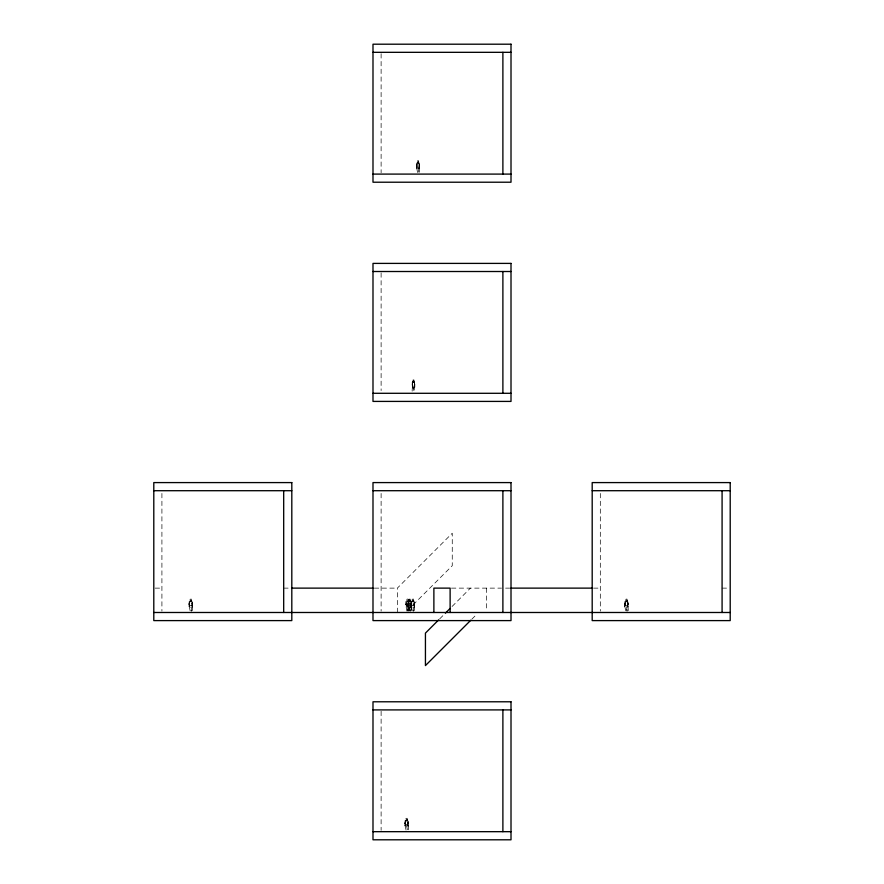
<?xml version="1.0" encoding="UTF-8"?>
<svg xmlns="http://www.w3.org/2000/svg" width="884" height="884" viewBox="0 0 884 884"><rect width="100%" height="100%" fill="white"/><g stroke="black" fill="none" stroke-linecap="round" stroke-linejoin="round"><path stroke-width="0.66" stroke-dasharray="4.42 3.31" d="M417.115 163.496L416.707 168.28M412.574 382.894L412.563 387.424M412.629 383.767L412.64 384.617M188.999 603.341L189.088 606.667M409.889 600.91L410.408 601.175A2.586 2.53 -90 0 1 409.734 601.905L407.436 600.866L406.618 599.219L407.093 600.766L405.9 601.496L405.767 606.667M408.463 601.894L407.955 606.667M404.861 822.54L404.96 825.866M411.115 603.341L411.115 606.965M189.607 606.457L189.585 601.894M406.331 606.877L406.264 601.894M405.314 825.468L405.458 821.092M411.734 606.457L411.712 601.894M625.297 601.894L624.955 606.534M192.281 606.943L192.546 603.485M408.695 606.623L408.651 607.186L409.226 603.485M408.077 826.12L408.408 822.684M627.96 606.965L628.259 603.485M413.281 381.833L412.22 382.231L412.209 384.418M419.093 168.236L419.082 163.695M414.839 384.142L414.795 387.457M191.905 603.805L191.994 602.092M408.585 603.805L408.673 602.092M410.784 603.805L410.872 602.092M414.021 603.805L414.11 602.092M407.778 823.004L407.867 821.28M627.618 603.805L627.706 602.092M419.237 168.115L419.06 168.789L419.524 165.098M419.469 165.231C420.331 163.418 416.077 159.529 417.867 162.126M412.154 384.286L412.408 387.733M414.154 390.209L414.883 385.302M192.193 606.512L192.06 607.109M414.309 606.512L414.22 607.131M192.469 603.617C193.375 601.695 188.358 598.059 190.513 600.512M409.867 600.899L408.872 599.175L409.38 600.512M414.596 603.617C415.491 601.684 410.474 598.059 412.629 600.512M408.342 822.816C409.281 820.871 404.187 817.247 406.386 819.711M628.181 603.617C629.11 601.794 624.093 597.96 626.226 600.512M412.353 387.336L412.474 387.932L412.519 387.269M418.718 172.17L418.033 167.938L418.243 171.187M414.386 382.695L414.452 385.258L414.342 384.651A2.409 1.779 -90 0 1 414.342 383.711M413.988 381.667L413.425 382.706A2.586 1.912 -90 0 1 412.916 381.976L412.938 381.645M411.557 606.269C411.358 608.081 410.994 604.258 411.414 603.485M414.397 606.943L414.662 603.485M416.64 164.943L416.618 167.474M419.016 164.568L419.005 165.474M407.425 829.756L406.507 825.534L406.839 828.772M414.055 381.689L413.635 382.518M407.867 603.341L407.856 605.86M624.712 603.341L624.8 606.667M191.927 602.954L192.016 606.623M410.795 602.954L410.596 607.01L410.938 606.468M414.043 602.954L414.132 606.623M627.64 602.954L627.441 607.01L627.784 606.468M412.342 387.015L412.143 390.783A2.199 1.624 -90 0 0 412.165 391.159M414.784 384.496C414.419 382.308 413.988 378.462 413.325 381.711M191.474 611.01C192.038 605.573 189.507 605.673 191.264 611.187M408.154 611.01L407.391 606.336L407.944 611.187M410.353 611.01L409.579 606.336L410.132 611.187M413.601 611.01C414.165 605.573 411.624 605.673 413.381 611.187M627.187 611.01L626.424 606.336L626.977 611.187M419.127 168.656L419.138 168.07M417.469 162.501L418.154 163.385L418.684 162.457M412.64 387.91L412.419 387.314M417.038 166.159L417.16 164.523M413.613 600.777L412.972 601.772L412.143 600.888M413.734 600.954L413.701 601.076A2.586 2.53 -90 0 1 412.983 601.905L412.541 601.385M189.507 604.446L189.64 602.91M406.187 604.446L406.32 602.91M408.375 604.446L408.607 602.954A2.409 2.354 -90 0 1 408.518 603.838L408.518 606.877M411.613 604.557L411.756 602.91M405.369 823.645L405.513 823.037A2.409 2.354 -90 0 0 405.513 822.109M625.209 604.557L625.353 602.91M414.463 387.446L414.497 387.07M191.773 600.877L191.242 599.02L189.905 599.308M408.452 600.877L407.922 599.02L406.585 599.308M410.651 600.877L410.11 599.02L408.773 599.308M407.646 820.076L407.104 818.219L405.767 818.507M627.485 600.877L626.955 599.02L625.618 599.308M413.347 390.374L413.535 387.137L412.905 391.369M414.154 380.12L413.137 379.822L412.762 381.7M407.933 825.667L407.933 826.308M627.728 606.623L627.773 607.109M408.751 606.468L408.121 606.534M189.53 604.214L188.922 604.159M406.209 604.214L405.601 604.159M408.408 604.214L407.8 604.159M411.657 604.214L410.828 604.324M405.402 823.413L404.795 823.358M625.242 604.214L624.634 604.159M418.707 162.778L418.673 162.645A2.586 2.055 -90 0 1 418.154 163.507L417.646 162.744M191.496 601.043L190.856 601.772M625.739 600.888L626.579 601.905A2.586 2.53 -90 0 0 627.253 601.175L627.231 600.844M409.148 603.617L408.894 600.888M411.347 603.617L411.325 601.418L410.541 600.888M410.32 601.12L409.292 601.385M407.325 820.308L406.728 820.971L405.999 820.153M627.165 601.12L626.369 601.628M191.938 604.059L192.546 604.059M408.618 604.059L409.226 604.059M410.806 604.059L411.414 604.059M414.055 604.059L414.662 604.059M407.878 825.822L407.8 823.247L408.408 823.247M627.651 604.059L628.259 604.059M191.961 604.324L192.513 604.391M408.64 604.324L409.193 604.391M414.077 604.324L414.629 604.391M407.822 823.523L408.386 823.579M627.673 604.324L628.226 604.391M397.347 612.49L397.347 588.125L452.254 533.229L452.254 565.705L406.441 611.507M439.679 618.866L444.42 614.126M452.055 606.49L470.41 588.125M471.78 619.242L476.73 614.292M188.933 604.49L189.496 604.557M405.612 604.49L406.176 604.557M407.811 604.49L408.364 604.557M404.806 823.689L405.358 823.755M418.861 162.512L418.463 160.634L417.37 160.921M413.856 600.899L413.358 599.02L412.021 599.308M414.552 386.032L412.607 386.275M407.822 605.938L408.375 606.921L407.911 606.512M190.369 600.634L189.22 601.496L189.054 603.695M409.193 600.601L408.088 601.496L407.933 603.695M412.485 600.634L411.336 601.496L411.171 603.695M626.027 600.601L624.933 601.496L624.767 603.695M406.231 819.833L405.082 820.683L404.927 822.882M419.038 167.076L416.939 166.833M191.95 605.463L189.375 605.231M408.629 605.463L406.054 605.231M410.817 605.463L408.242 605.231M414.066 605.463L411.491 605.231M627.662 605.463L625.087 605.231M407.811 824.661L405.237 824.418M155.153 588.125L161.916 588.125M283.687 588.125L290.46 588.125M374.352 588.125L397.347 588.125M451.47 588.125L501.537 588.125M505.593 588.125L509.648 588.125M593.54 588.125L600.313 588.125M722.084 588.125L728.847 588.125M410.972 607.131L410.883 606.623M624.756 606.512L625.927 611.087M189.209 606.811L189.441 606.269M404.905 825.7L405.38 825.888M416.729 168.336L417.602 172.502M406.706 600.888L407.535 601.772L408.198 600.844M407.27 601.717L407.546 601.905A2.586 2.53 -90 0 0 408.22 601.175L408.298 600.866M417.712 162.203L416.817 163.098L416.684 165.297M417.005 167.883L416.839 168.148M413.425 382.573L412.983 381.921M406.099 820.341L406.728 821.103A2.586 2.53 -90 0 0 407.402 820.363L407.358 819.976M417.06 168.292L416.961 167.385M411.369 606.534L412.331 611.087M405.115 825.733L406.054 830.087M189.242 606.534L190.215 611.087M191.485 600.777L191.585 601.076A2.586 2.53 -90 0 1 190.867 601.905L190.137 600.965M408.331 606.877L409.093 611.087M406.143 606.877L406.894 611.087M628.005 606.214L628.27 609.982A2.199 2.144 -90 0 1 628.104 610.899M414.408 606.214L414.673 609.982A2.199 2.144 -90 0 1 414.508 610.899M411.159 606.214L411.436 609.982A2.199 2.144 -90 0 1 411.259 610.899M408.972 606.214L409.237 609.982A2.199 2.144 -90 0 1 409.071 610.899M408.165 825.402L408.43 829.181A2.199 2.144 -90 0 1 408.353 829.8M192.292 606.214L192.557 609.982A2.199 2.144 -90 0 1 192.392 610.899M407.8 823.247L407.789 822.153M419.325 167.816L419.535 171.584A2.199 1.746 -90 0 1 419.403 172.502M600.313 493.449L600.313 611.131M486.653 588.125L486.653 611.131M381.114 53.692L381.114 172.723M381.114 272.88L381.114 390.551M381.114 493.449L381.114 611.131M381.114 711.277L381.114 830.308M161.916 493.449L161.916 611.131"/><path stroke-width="1.33" d="M438.729 619.817L425.436 633.11L425.436 665.586L470.807 620.214M445.37 613.176L450.122 608.424M372.993 52.322L511.007 52.322M372.993 174.093L511.007 174.093M372.993 271.51L511.007 271.51M372.993 393.292L511.007 393.292M153.794 490.708L291.808 490.708M372.993 490.708L511.007 490.708M592.192 490.708L730.206 490.708M291.808 588.125L372.993 588.125M511.007 588.125L592.192 588.125M153.794 612.49L730.206 612.49M372.993 709.907L511.007 709.907M372.993 831.678L511.007 831.678M722.084 490.708L722.084 612.49M502.886 52.322L502.886 174.093M502.886 271.51L502.886 393.292M502.886 490.708L502.886 612.49M502.886 709.907L502.886 831.678M450.122 612.49L450.122 588.125L433.878 588.125L433.878 612.49M283.687 490.708L283.687 612.49M511.007 44.2L372.993 44.2L372.993 182.215L511.007 182.215L511.007 44.2M511.007 263.399L372.993 263.399L372.993 401.413L511.007 401.413L511.007 263.399M291.808 482.587L153.794 482.587L153.794 620.601L291.808 620.601L291.808 482.587M511.007 482.587L372.993 482.587L372.993 620.601L511.007 620.601L511.007 482.587M730.206 482.587L592.192 482.587L592.192 620.601L730.206 620.601L730.206 482.587M511.007 701.786L372.993 701.786L372.993 839.8L511.007 839.8L511.007 701.786"/></g></svg>
